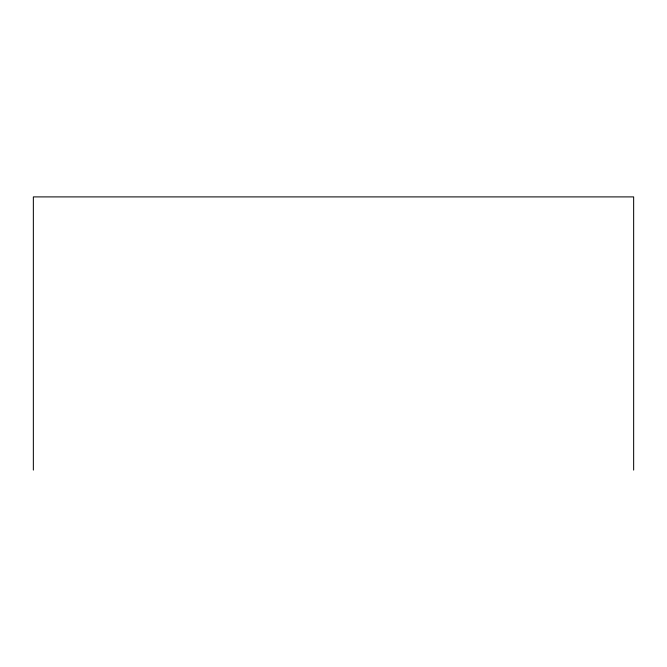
<?xml version="1.0" encoding="UTF-8"?>
<svg xmlns="http://www.w3.org/2000/svg" width="667" height="667" viewBox="0 0 667 667"><rect width="100%" height="100%" fill="white"/><g stroke="black" fill="none" stroke-linecap="round" stroke-linejoin="round"><path stroke-width="1" d="M633.65 470.102L633.65 196.898L33.35 196.898L33.35 470.102"/></g></svg>
